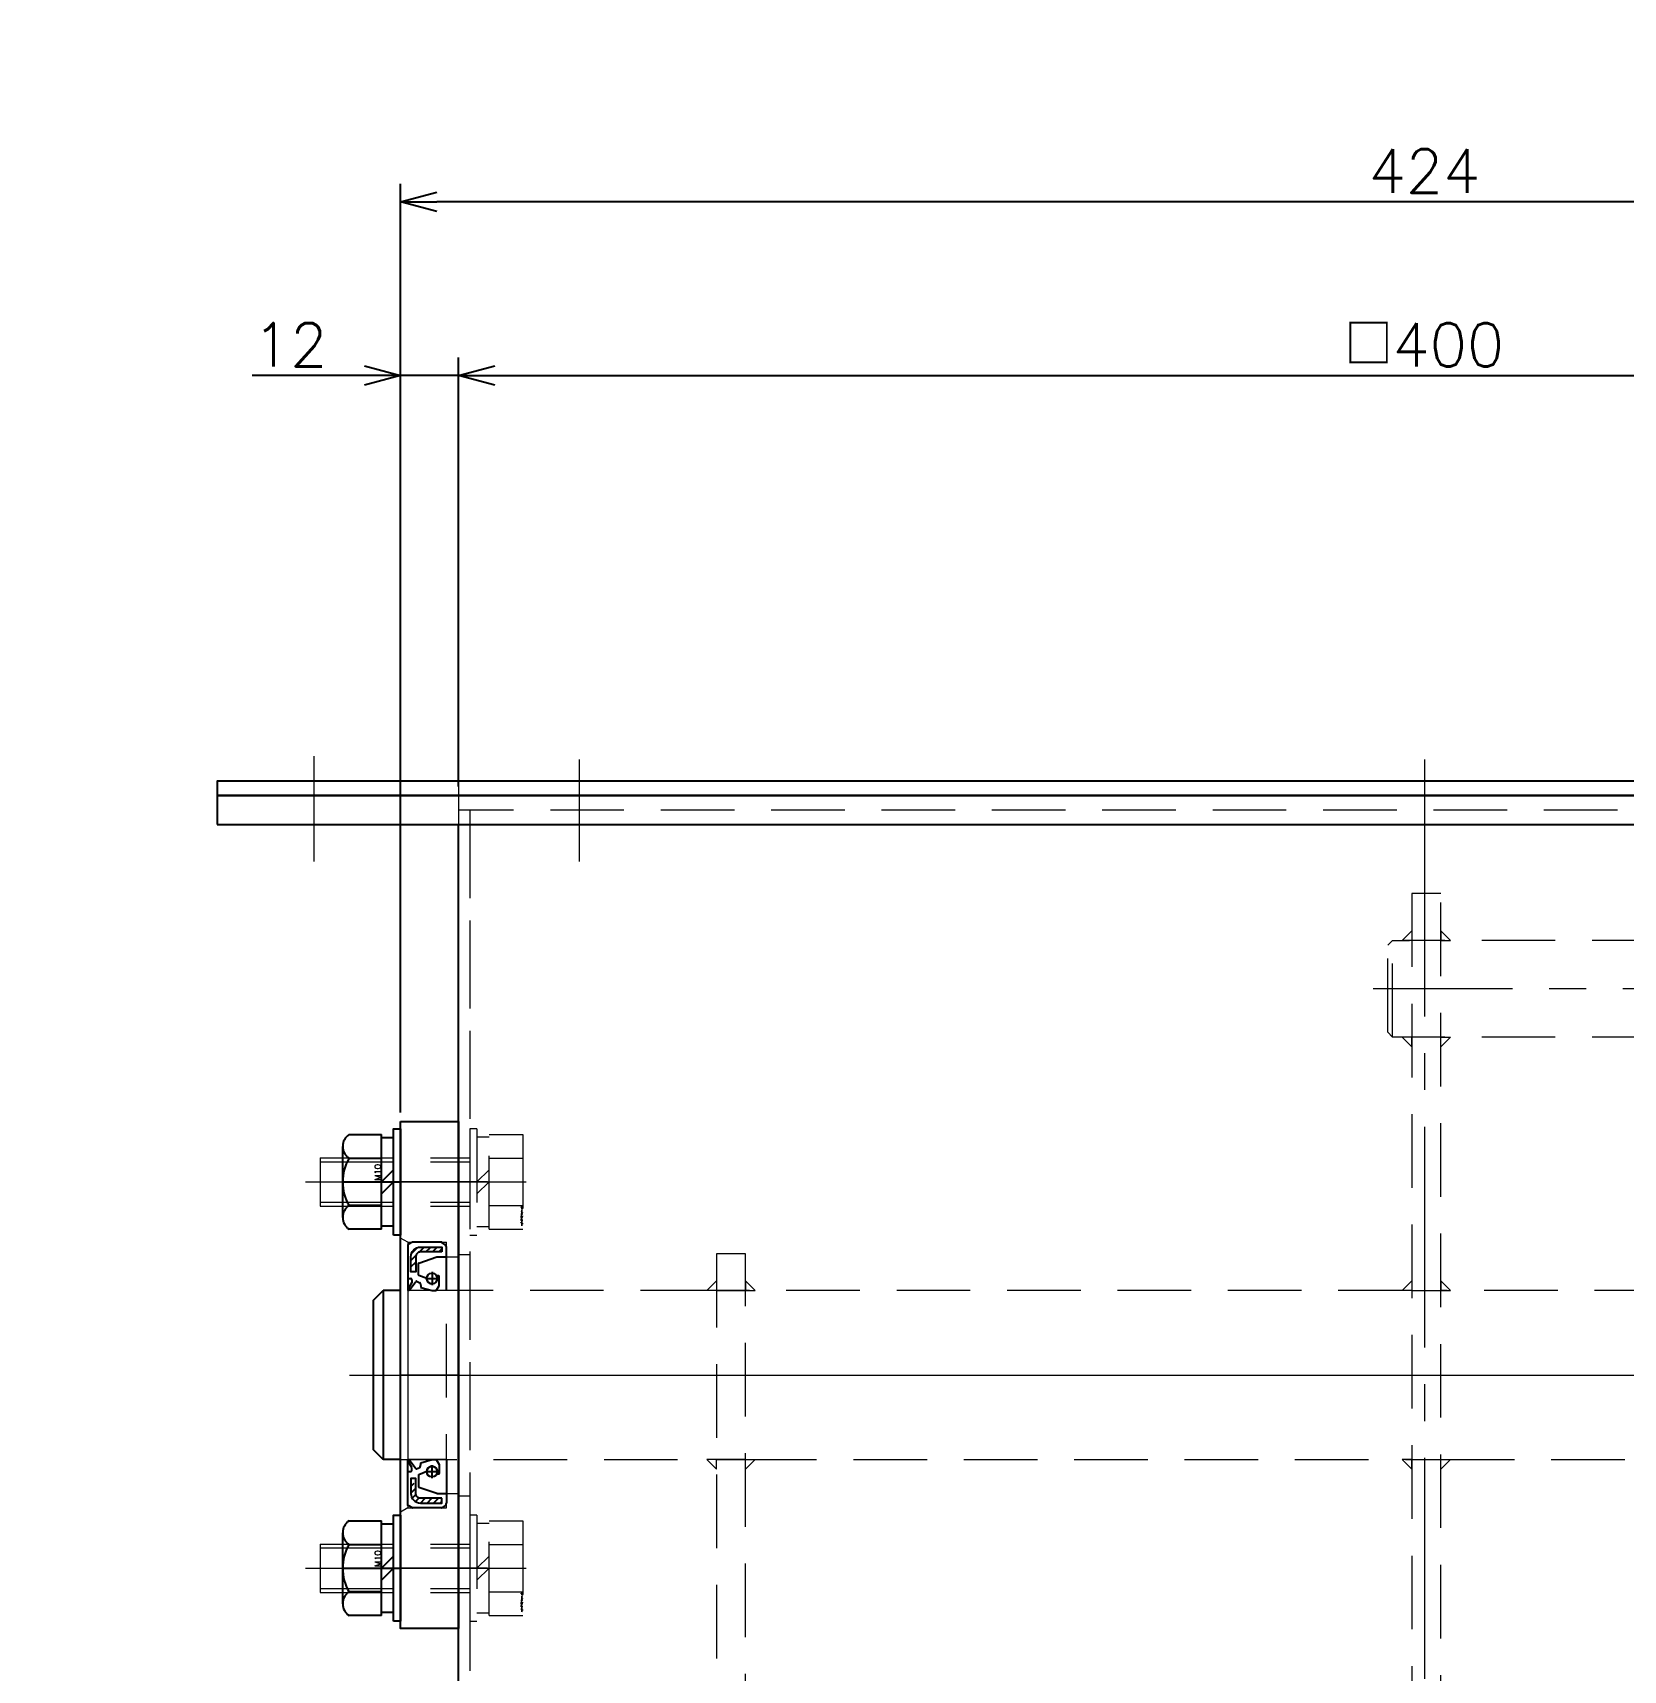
# Model space of a CAD drawing. Header units: millimetres. Extents: x 0 to 38884, y -3675 to 8056.
# Drawn here: x 9601.6 to 9930.9, y 1961.2 to 2300.4 of the extents above; entities that cross this region are included whole.
import ezdxf
from ezdxf import colors
from ezdxf.entities.mleader import LeaderData, LeaderLine
from ezdxf.enums import TextEntityAlignment as Align
from ezdxf.math import Vec2, Vec3

# ---------------------------------------------------------------- set-up
doc = ezdxf.new("R2010")
doc.units = ezdxf.units.MM
doc.header["$LTSCALE"] = 2.4
doc.header["$PDMODE"] = 99
doc.header["$PDSIZE"] = 1
doc.linetypes.add('CENTER2', pattern=[28.575, 19.05, -3.175, 3.175, -3.175])
doc.linetypes.add('HIDDEN', pattern=[9.525, 6.35, -3.175])
for name, color, linetype, lineweight in [('04_HIDDEN', 2, 'HIDDEN', 13), ('05_CENTER', 4, 'CENTER2', 13), ('08_DIM', 3, 'Continuous', 13)]:
    doc.layers.add(name, color=color, linetype=linetype, lineweight=lineweight)
doc.layers.add('10_DRAFT', color=8, linetype='Continuous', lineweight=0, plot=False)
doc.styles.add('KSS_TXT', font='txt.shx', dxfattribs={"bigfont": 'extfont2.shx'})
doc.styles.add('KSS_TXT_L', font='txt.shx', dxfattribs={"height": 3, "bigfont": 'extfont2.shx'})
doc.styles.get("Standard").update_dxf_attribs({"font": 'txt.shx', "bigfont": 'extfont2.shx'})
doc.dimstyles.new('KSS_DIM', dxfattribs={"dimscale": 2, "dimtxt": 3, "dimasz": 2.5, "dimexe": 1.25, "dimexo": 0.625, "dimtad": 1, "dimdsep": 46, "dimtxsty": 'KSS_TXT', "dimblk": 'OPEN30', "dimcen": 0, "dimazin": 2, "dimtfac": 0.75, "dimtmove": 0, "dimatfit": 3, "dimldrblk": 'OPEN30', "dimfxl": 1.25, "dimtolj": 1, "dimarcsym": 0})

# ---------------------------------------------------------------- blocks, each defined once
blk = doc.blocks.new('AM_BALLOON1')
at = {"transparency": 16777216}
blk.add_circle((0, 0), 5, dxfattribs=at)
blk.add_attdef('B_NUMBER', text='', height=3, dxfattribs=at).set_placement((0, 0), align=Align.MIDDLE_CENTER)
blk = doc.blocks.new('_OPEN')
at = {"color": 0, "linetype": 'ByBlock'}
for p, q in [((-1, 0.167), (0, 0)), ((0, 0), (-1, -0.167)), ((0, 0), (-1, 0))]:
    blk.add_line(p, q, dxfattribs=at)
blk = doc.blocks.new('A$C3FE560A5_1')
at = {"color": 3}
blk.add_lwpolyline([(-250, 0), (250, 0), (250, 3), (-250, 3)], close=True, dxfattribs=at)
at = {"layer": '04_HIDDEN', "color": 3}
blk.add_line((-200, 3), (-200, 0), dxfattribs=at)
at = {"layer": '05_CENTER'}
blk.add_line((-230, 8.2), (-230, -5.4), dxfattribs=at)
at = {"layer": '10_DRAFT'}
blk.add_line((0, 3), (0, 0), dxfattribs=at)
blk = doc.blocks.new('A$C505301D7_1')
at = {"color": 0}
blk.add_line((65, 0), (65, 324), dxfattribs=at)
blk.add_lwpolyline([(15, 324), (515, 324), (515, 330), (15, 330)], close=True, dxfattribs=at)
at = {"layer": '04_HIDDEN'}
for p, q in [((65, 330), (65, 324)), ((465, 327), (65, 327)), ((67.3, 327), (67.3, 0)), ((67.3, 324), (67.3, 0)), ((65, 235), (67.3, 235)), ((65, 185), (67.3, 185))]:
    blk.add_line(p, q, dxfattribs=at)
at = {"layer": '05_CENTER'}
for p, q in [((35, 337.47), (35, 316.35)), ((90, 337.47), (90, 316.35)), ((265, 337.47), (265, 317.35)), ((265, 330), (265, -20.15)), ((60.2, 250), (72.22, 250)), ((60.2, 170), (72.22, 170))]:
    blk.add_line(p, q, dxfattribs=at)
at = {"layer": '10_DRAFT'}
blk.add_line((65, 210), (465, 210), dxfattribs=at)
blk = doc.blocks.new('A$C5CF003DA_1')
blk.add_blockref('A$C505301D7_1', (0, 0))
blk = doc.blocks.new('_Open30')
at = {"color": 0, "linetype": 'ByBlock', "lineweight": -2}
for p, q in [((-1, 0.268), (0, 0)), ((0, 0), (-1, -0.268)), ((0, 0), (-1, 0))]:
    blk.add_line(p, q, dxfattribs=at)
blk = doc.blocks.new('*D366')
at = {"layer": '08_DIM', "color": 0, "lineweight": -2, "transparency": 16777216}
for p, q in [((9677.75, 2076.74), (9677.75, 2269.09)), ((10101.75, 2096.24), (10101.75, 2269.09)), ((10094.25, 2265.34), (9685.25, 2265.34))]:
    blk.add_line(p, q, dxfattribs=at)
at = {"layer": 'Defpoints', "color": 0, "transparency": 16777216}
for p in [(9677.75, 2265.34), (10101.75, 2094.37), (9677.75, 2074.87)]:
    blk.add_point(p, dxfattribs=at)
at = {"layer": '08_DIM', "color": 0, "lineweight": -2, "transparency": 16777216, "xscale": 7.5, "yscale": 7.5, "zscale": 7.5, "rotation": 180}
blk.add_blockref('_Open30', (9677.75, 2265.34), dxfattribs=at)
at = {"layer": '08_DIM', "color": 0, "lineweight": -2, "transparency": 16777216, "xscale": 7.5, "yscale": 7.5, "zscale": 7.5}
blk.add_blockref('_Open30', (10101.75, 2265.34), dxfattribs=at)
at = {"layer": '08_DIM', "color": 0, "transparency": 16777216, "insert": (9889.75, 2271.72), "char_height": 9, "attachment_point": 5, "style": 'KSS_TXT'}
blk.add_mtext('\\A1;424', dxfattribs=at)
blk = doc.blocks.new('*D369')
at = {"layer": '08_DIM', "color": 0, "lineweight": -2, "transparency": 16777216}
for p, q in [((9689.75, 2144.24), (9689.75, 2233.11)), ((10089.75, 2144.24), (10089.75, 2233.11)), ((9697.25, 2229.36), (10082.25, 2229.36))]:
    blk.add_line(p, q, dxfattribs=at)
at = {"layer": 'Defpoints', "color": 0, "transparency": 16777216}
for p in [(10089.75, 2229.36), (9689.75, 2142.37), (10089.75, 2142.37)]:
    blk.add_point(p, dxfattribs=at)
at = {"layer": '08_DIM', "color": 0, "lineweight": -2, "transparency": 16777216, "xscale": 7.5, "yscale": 7.5, "zscale": 7.5, "rotation": 180}
blk.add_blockref('_Open30', (9689.75, 2229.36), dxfattribs=at)
at = {"layer": '08_DIM', "color": 0, "lineweight": -2, "transparency": 16777216, "xscale": 7.5, "yscale": 7.5, "zscale": 7.5}
blk.add_blockref('_Open30', (10089.75, 2229.36), dxfattribs=at)
at = {"layer": '08_DIM', "color": 0, "transparency": 16777216, "insert": (9889.75, 2235.74), "char_height": 9, "attachment_point": 5, "style": 'KSS_TXT'}
blk.add_mtext('\\A1;□400', dxfattribs=at)
blk = doc.blocks.new('*D370')
at = {"layer": '08_DIM', "color": 0, "lineweight": -2, "transparency": 16777216}
for p, q in [((9677.75, 2076.74), (9677.75, 2233.11)), ((9689.75, 2144.24), (9689.75, 2233.11)), ((9670.25, 2229.36), (9647, 2229.36)), ((9689.75, 2229.36), (9677.75, 2229.36)), ((9697.25, 2229.36), (9704.75, 2229.36))]:
    blk.add_line(p, q, dxfattribs=at)
at = {"layer": 'Defpoints', "color": 0, "transparency": 16777216}
for p in [(9677.75, 2229.36), (9689.75, 2142.37), (9677.75, 2074.87)]:
    blk.add_point(p, dxfattribs=at)
at = {"layer": '08_DIM', "color": 0, "lineweight": -2, "transparency": 16777216, "xscale": 7.5, "yscale": 7.5, "zscale": 7.5}
blk.add_blockref('_Open30', (9677.75, 2229.36), dxfattribs=at)
at = {"layer": '08_DIM', "color": 0, "lineweight": -2, "transparency": 16777216, "xscale": 7.5, "yscale": 7.5, "zscale": 7.5, "rotation": 180}
blk.add_blockref('_Open30', (9689.75, 2229.36), dxfattribs=at)
at = {"layer": '08_DIM', "color": 0, "transparency": 16777216, "insert": (9654.87, 2235.74), "char_height": 9, "attachment_point": 5, "style": 'KSS_TXT'}
blk.add_mtext('\\A1;12', dxfattribs=at)
blk = doc.blocks.new('M10Nza_1_1_1')
at = {"color": 0}
for p, q in [((-9.8, 4), (-9.8, 10.69)), ((-7.35, 12), (7.35, 12)), ((-4.9, 4), (-4.9, 10.69)), ((4.9, 10.69), (4.9, 4)), ((9.8, 10.69), (9.8, 4)), ((-9.8, 4), (9.8, 4)), ((-9.2, 1.5), (-9.2, 4)), ((0, 1.5), (-2.5, 4)), ((0, 4), (2.5, 1.5)), ((9.2, 4), (9.2, 1.5))]:
    blk.add_line(p, q, dxfattribs=at)
at = {"color": 0, "linetype": 'CENTER2'}
blk.add_line((0, 12), (0, 0), dxfattribs=at)
at = {"color": 0}
blk.add_lwpolyline([(-11, 1.5), (11, 1.5), (11, 0), (-11, 0)], close=True, dxfattribs=at)
for centre, radius, start, end in [((-7.35, 9.06), 2.94, 33.626, 146.374), ((0, 2.2), 9.8, 60, 120), ((7.35, 9.06), 2.94, 33.626, 146.374)]:
    blk.add_arc(centre, radius, start, end, dxfattribs=at)
at = {"layer": '10_DRAFT', "style": 'KSS_TXT'}
blk.add_text('M10', height=1.25, dxfattribs=at).set_placement((0.26, 4.12))
blk = doc.blocks.new('A$C1A3C2C0C_1_1_1')
at = {"color": 0, "linetype": 'CENTER2'}
blk.add_line((0, -34), (0, 14), dxfattribs=at)
at = {"color": 0}
for p, q in [((-9.81, 11), (9.81, 11)), ((-9.81, 4), (-9.81, 11)), ((-4.91, 4), (-4.91, 11)), ((4.91, 4), (4.91, 11)), ((9.81, 4), (9.81, 11)), ((9.81, 4), (-9.81, 4)), ((-9.25, 4), (-9.25, 1.5)), ((0, 1.5), (-2.5, 4)), ((0, 4), (2.5, 1.5)), ((9.25, 1.5), (9.25, 4)), ((-11, 1.5), (11, 1.5)), ((-11, 1.5), (-11, 0)), ((11, 0), (11, 1.5)), ((-11, 0), (11, 0))]:
    blk.add_line(p, q, dxfattribs=at)
at = {"color": 0, "linetype": 'HIDDEN'}
for p, q in [((-5, -31), (-5, 0)), ((-4.19, -31), (-4.19, 0)), ((4.19, -31), (4.19, 0)), ((5, -31), (5, 0)), ((-5, -31), (5, -31))]:
    blk.add_line(p, q, dxfattribs=at)
at = {"layer": '10_DRAFT', "style": 'KSS_TXT_L'}
blk.add_text('BT-M10x35L,SW,PW', height=0.3, dxfattribs=at).set_placement((5.1, 10.66))
blk = doc.blocks.new('A$C31470147_1')
at = {"color": 0}
blk.add_lwpolyline([(0, 52.5), (12, 52.5), (12, -52.5), (0, -52.5)], close=True, dxfattribs=at)
at = {"layer": '04_HIDDEN'}
for p, q in [((1.5, 27.5), (0, 28.37)), ((9.5, -27.5), (9.5, 27.5)), ((9.5, 24.5), (12, 24.5)), ((9.5, -24.5), (12, -24.5)), ((1.5, -27.5), (0, -28.37))]:
    blk.add_line(p, q, dxfattribs=at)
for points in [[(1.5, 27.5), (9.5, 27.5)], [(1.5, -27.5), (9.5, -27.5)]]:
    blk.add_lwpolyline(points, dxfattribs=at)
at = {"layer": '05_CENTER'}
for p, q in [((18, 40), (-6, 40)), ((18, -40), (-6, -40))]:
    blk.add_line(p, q, dxfattribs=at)
at = {"layer": '10_DRAFT'}
for p, q in [((1.5, 27.5), (1.5, -27.5)), ((12, 0), (0, 0))]:
    blk.add_line(p, q, dxfattribs=at)
blk = doc.blocks.new('A$C115E53E3_1')
at = {"color": 0}
for p, q in [((-325, 89), (-324, 90)), ((-325, 71), (-325, 89)), ((-324, 70), (-324, 90)), ((-324, 90), (-320.5, 90)), ((-176, 90), (-314.5, 90)), ((-324, 70), (-325, 71)), ((-320.5, 70), (-324, 70)), ((-176, 70), (-314.5, 70)), ((-533, 17.5), (-533, -17.5))]:
    blk.add_line(p, q, dxfattribs=at)
for points in [[(-314, -100.25), (-314, 99.75), (-320, 99.75), (-320, -100.25)], [(-458, -100), (-458, 25.11), (-464, 25.11), (-464, -100)]]:
    blk.add_lwpolyline(points, close=True, dxfattribs=at)
at = {"color": 3}
for points in [[(-320, 90), (-322, 90), (-322, 90), (-320, 92)], [(-314, 90), (-312, 90), (-312, 90), (-314, 92)], [(-320, 70), (-322, 70), (-322, 70), (-320, 68)], [(-314, 70), (-312, 70), (-312, 70), (-314, 68)], [(-464, 17.5), (-466, 17.5), (-466, 17.5), (-464, 19.5)], [(-458, 17.5), (-456, 17.5), (-456, 17.5), (-458, 19.5)], [(-320, 17.5), (-322, 17.5), (-322, 17.5), (-320, 19.5)], [(-314, 17.5), (-312, 17.5), (-312, 17.5), (-314, 19.5)], [(-464, -17.5), (-466, -17.5), (-466, -17.5), (-464, -19.5)], [(-458, -17.5), (-456, -17.5), (-456, -17.5), (-458, -19.5)], [(-320, -17.5), (-322, -17.5), (-322, -17.5), (-320, -19.5)], [(-314, -17.5), (-312, -17.5), (-312, -17.5), (-314, -19.5)]]:
    blk.add_lwpolyline(points, close=True, dxfattribs=at)
at = {"color": 0}
for points in [[(-464.5, 17.5), (-533, 17.5), (-535, 15.5), (-535, -15.5), (-533, -17.5), (-464.5, -17.5)], [(-320, 17.5), (-458.5, 17.5)], [(-175.5, 17.5), (-314, 17.5)], [(-458.5, -17.5), (-320, -17.5)], [(-314, -17.5), (-175.5, -17.5)]]:
    blk.add_lwpolyline(points, dxfattribs=at)
at = {"layer": '04_HIDDEN'}
for p, q in [((-458, 17.5), (-464, 17.5)), ((-464, 17.5), (-458, 17.5)), ((-320, 17.5), (-314, 17.5)), ((-458, -17.5), (-464, -17.5)), ((-464, -17.5), (-458, -17.5)), ((-320, -17.5), (-314, -17.5))]:
    blk.add_line(p, q, dxfattribs=at)
for points in [[(-314, 90), (-320, 90)], [(-314, 70), (-320, 70)]]:
    blk.add_lwpolyline(points, dxfattribs=at)
at = {"layer": '05_CENTER'}
for p, q in [((-162, 80), (-328, 80)), ((-540, 0), (5, 0))]:
    blk.add_line(p, q, dxfattribs=at)
blk = doc.blocks.new('AE2081E0a_1')
h = blk.add_hatch()
h.set_pattern_fill('ANSI31', color=0, scale=0.3)
h.set_pattern_definition([(45, (-28499.78175, -6159.2461), (-0.67351921, 0.67351921), [])])
edge = h.paths.add_edge_path()
edge.add_line((0.61, 24.5), (0.61, 22.39))
edge.add_line((0.61, 22.39), (1.61, 22.39))
edge.add_line((1.61, 22.39), (1.61, 24.5))
edge.add_arc((2.61, 24.5), 1, 90, 180, ccw=False)
edge.add_line((2.61, 25.5), (7.05, 25.5))
edge.add_line((7.05, 25.5), (7.05, 26.5))
edge.add_line((7.05, 26.5), (2.61, 26.5))
edge.add_arc((2.61, 24.5), 2, 90, 180)
h = blk.add_hatch()
h.set_pattern_fill('ANSI31', color=0, scale=0.3)
h.set_pattern_definition([(45, (-28499.78175, -6156.2461), (-0.67351921, 0.67351921), [])])
edge = h.paths.add_edge_path()
edge.add_line((0.61, -24.5), (0.61, -22.39))
edge.add_line((0.61, -22.39), (1.61, -22.39))
edge.add_line((1.61, -22.39), (1.61, -24.5))
edge.add_arc((2.61, -24.5), 1, 180, 270)
edge.add_line((2.61, -25.5), (7.05, -25.5))
edge.add_line((7.05, -25.5), (7.05, -26.5))
edge.add_line((7.05, -26.5), (2.61, -26.5))
edge.add_arc((2.61, -24.5), 2, 180, 270, ccw=False)
at = {"color": 0}
for p, q in [((0.98, 27.49), (0.06, 27.03)), ((6.97, 27.5), (1.02, 27.5)), ((7.72, 27), (7.03, 27.48)), ((0, 26.94), (0, 20.1)), ((2.24, 23.19), (5.98, 24.49)), ((6.02, 24.5), (7.9, 24.5)), ((7.76, 27), (7.72, 27)), ((7.86, 26.71), (7.86, 26.9)), ((8, 26.5), (7.86, 26.71)), ((8, 24.6), (8, 26.5)), ((2.17, 20.74), (2.17, 23.1)), ((3.9, 20), (2.24, 20.65)), ((5, 21.38), (5, 18.63)), ((6.4, 20.52), (5.97, 20.52)), ((6.5, 18.54), (6.5, 20.42)), ((0.8, 19.17), (0, 17.78)), ((0, 17.78), (0.29, 17.5)), ((0.1, 20), (0.55, 20)), ((0.29, 17.5), (1.65, 19.38)), ((0.8, 19.75), (0.8, 19.17)), ((1.77, 19.42), (2.46, 19.13)), ((2.55, 19.03), (2.67, 18.49)), ((2.67, 18.49), (2.67, 18.16)), ((2.67, 18.16), (5, 17.5)), ((3.62, 20), (6.38, 20)), ((5, 17.5), (5.84, 17.5)), ((5.84, 17.5), (6.48, 18.49)), ((0, -17.78), (0.29, -17.5)), ((0.8, -19.17), (0, -17.78)), ((0, -26.94), (0, -20.1)), ((0.1, -20), (0.55, -20)), ((0.29, -17.5), (1.65, -19.38)), ((0.8, -19.75), (0.8, -19.17)), ((1.77, -19.42), (2.46, -19.13)), ((3.9, -20), (2.24, -20.65)), ((2.55, -19.03), (2.67, -18.49)), ((2.67, -18.16), (5, -17.5)), ((2.67, -18.49), (2.67, -18.16)), ((3.62, -20), (6.38, -20)), ((5, -17.5), (5.84, -17.5)), ((5, -21.38), (5, -18.63)), ((5.84, -17.5), (6.48, -18.49)), ((6.5, -18.54), (6.5, -20.42)), ((2.17, -20.74), (2.17, -23.1)), ((2.24, -23.19), (5.98, -24.49)), ((6.4, -20.52), (5.97, -20.52)), ((0.98, -27.49), (0.06, -27.03)), ((6.02, -24.5), (7.9, -24.5)), ((7.72, -27), (7.03, -27.48)), ((7.76, -27), (7.72, -27)), ((8, -26.5), (7.86, -26.71)), ((7.86, -26.71), (7.86, -26.9)), ((8, -24.6), (8, -26.5)), ((6.97, -27.5), (1.02, -27.5))]:
    blk.add_line(p, q, dxfattribs=at)
for points in [[(8, 17.5), (8, 24.6), (8, 26.5), (7.86, 26.71), (7.86, 26.9, 0.414214), (7.76, 27), (7.72, 27), (7.03, 27.48, 0.152216), (6.97, 27.5), (1.02, 27.5, 0.116434), (0.98, 27.49), (0.06, 27.03, 0.284079), (0, 26.94), (0, 20.1), (0, 17.5)], [(8, -17.5), (8, -24.6), (8, -26.5), (7.86, -26.71), (7.86, -26.9, -0.414214), (7.76, -27), (7.72, -27), (7.03, -27.48, -0.152216), (6.97, -27.5), (1.02, -27.5, -0.116434), (0.98, -27.49), (0.06, -27.03, -0.284079), (0, -26.94), (0, -20.1), (0, -17.5)]]:
    blk.add_lwpolyline(points, format="xyb", dxfattribs=at)
for points in [[(7.05, 25.5), (2.61, 25.5, 0.414214), (1.61, 24.5), (1.61, 21.39), (0.61, 21.39), (0.61, 24.5, -0.414214), (2.61, 26.5), (7.05, 26.5)], [(7.05, -25.5), (2.61, -25.5, -0.414214), (1.61, -24.5), (1.61, -21.39), (0.61, -21.39), (0.61, -24.5, 0.414214), (2.61, -26.5), (7.05, -26.5)]]:
    blk.add_lwpolyline(points, format="xyb", close=True, dxfattribs=at)
for centre in [(5, 20), (5, -20)]:
    blk.add_circle(centre, 1.1, dxfattribs=at)
for centre, radius, start, end in [((1.02, 27.4), 0.1, 90, 116.5651), ((6.97, 27.4), 0.1, 55.3804, 90), ((0.1, 26.94), 0.1, 116.5651, 180), ((6.02, 24.4), 0.1, 90, 109.2148), ((7.76, 26.9), 0.1, 0, 90), ((7.9, 24.6), 0.1, 270, 0), ((2.27, 23.1), 0.1, 109.2148, 180), ((2.27, 20.74), 0.1, 180, 248.6602), ((5, 20), 1.1, 180, 28.1885), ((6.4, 20.42), 0.1, 360, 90), ((0.1, 20.1), 0.1, 180, 270), ((0.55, 19.75), 0.25, 360, 90), ((1.73, 19.32), 0.1, 67.8846, 144.2185), ((2.4, 19), 0.15, 12.9875, 67.8846), ((6.4, 18.54), 0.1, 326.8702, 0), ((0.1, -20.1), 0.1, 90, 180), ((0.55, -19.75), 0.25, 270, 0), ((1.73, -19.32), 0.1, 215.7815, 292.1154), ((2.4, -19), 0.15, 292.1154, 347.0125), ((5, -20), 1.1, 331.8115, 180), ((6.4, -18.54), 0.1, 360, 33.1298), ((2.27, -20.74), 0.1, 111.3398, 180), ((2.27, -23.1), 0.1, 180, 250.7852), ((6.4, -20.42), 0.1, 270, 0), ((0.1, -26.94), 0.1, 180, 243.4349), ((6.02, -24.4), 0.1, 250.7852, 270), ((7.76, -26.9), 0.1, 270, 360), ((7.9, -24.6), 0.1, 360, 90), ((1.02, -27.4), 0.1, 243.4349, 270), ((6.97, -27.4), 0.1, 270, 304.6196)]:
    blk.add_arc(centre, radius, start, end, dxfattribs=at)
at = {"layer": '10_DRAFT'}
blk.add_line((0, 0), (8, 0), dxfattribs=at)
for points in [[(8, 17.5), (0, 17.5)], [(8, -17.5), (0, -17.5)]]:
    blk.add_lwpolyline(points, dxfattribs=at)
blk = doc.blocks.new('A$C74D71465_1')
for p, q in [((-417.6, 15.5), (-415.6, 17.5)), ((-412, 17.5), (-415.6, 17.5)), ((-415.6, 17.5), (-415.6, -17.5)), ((-417.6, -15.5), (-417.6, 15.5)), ((-415.6, -17.5), (-417.6, -15.5)), ((-412, -17.5), (-415.6, -17.5))]:
    blk.add_line(p, q)
at = {"rotation": 90}
for p in [(-412, 40), (-412, -40)]:
    blk.add_blockref('M10Nza_1_1_1', p, dxfattribs=at)
blk.add_blockref('A$C31470147_1', (-412, 0))
at = {"color": 4}
blk.add_blockref('AE2081E0a_1', (-410.5, 0), dxfattribs=at)
at = {"layer": '04_HIDDEN'}
blk.add_blockref('A$C115E53E3_1', (117.4, 0), dxfattribs=at)
at = {"layer": '04_HIDDEN', "rotation": 270}
for p in [(-397.7, 40), (-397.7, -40)]:
    blk.add_blockref('A$C1A3C2C0C_1_1_1', p, dxfattribs=at)

msp = doc.modelspace()

# ---------------------------------------------------------------- block references
for name, p in [('A$C3FE560A5_1', (9889.748, 2142.366)), ('A$C5CF003DA_1', (9624.748, 1812.366)), ('A$C74D71465_1', (10089.748, 2022.366))]:
    msp.add_blockref(name, p)

# ---------------------------------------------------------------- dimensions: what is measured, and where the dimension line sits
at = {"layer": '08_DIM'}
for base, p1, picture, middle in [((9677.748, 2265.3432), (10101.748, 2094.366), '*D366', (9889.748, 2271.7182)), ((9677.748, 2229.3635), (9689.748, 2142.366), '*D370', (9654.873, 2235.7385))]:
    dim = msp.add_linear_dim(base=base, p1=p1, p2=(9677.748, 2074.866), dimstyle='KSS_DIM', override={"dimscale": 3}, dxfattribs=at)
    dim.commit()
    dim.dimension.update_dxf_attribs({"geometry": picture, "text_midpoint": middle})
dim = msp.add_linear_dim(base=(10089.748, 2229.3635), p1=(9689.748, 2142.366), p2=(10089.748, 2142.366), text='□<>', dimstyle='KSS_DIM', override={"dimscale": 3}, dxfattribs=at)
dim.commit()
dim.dimension.update_dxf_attribs({"geometry": '*D369', "text_midpoint": (9889.748, 2235.7385)})

# ---------------------------------------------------------------- leaders
ml = msp.add_multileader_block('Standard', dxfattribs=at)
ml.set_content('AM_BALLOON1', color=256, scale=3)
ml.set_attribute('B_NUMBER', 'B', width=0)
ml.set_leader_properties(color=256, linetype='ByLayer', lineweight=-1)
ml.set_arrow_properties(name='OPEN')
ml.build(insert=Vec2(0, 0))
ml.multileader.update_dxf_attribs({"leader_type": 0, "has_dogleg": 0, "text_right_attachment_type": 6, "dogleg_length": 0, "arrow_head_size": 6, "scale": 3, "block_connection_type": 1})
ctx = ml.context
ctx.base_point, ctx.scale, ctx.char_height, ctx.arrow_head_size, ctx.landing_gap_size, ctx.plane_origin = Vec3(10430.3073, 2738.286), 3, 12, 6, 6, Vec3(10430.3073, 2738.286)
ctx.right_attachment, ctx.attachment_type = 6, 1
notes = []
notes.append((ctx, [(0, (0, 0, 0), (0, 0), (1, 0), 1, [])]))
ctx.block.insert = Vec3(10430.3073, 2738.286)
ml = msp.add_multileader_block('Standard', dxfattribs=at)
ml.set_content('AM_BALLOON1', color=256, scale=3)
ml.set_attribute('B_NUMBER', 'L', width=0)
ml.set_leader_properties(color=256, linetype='ByLayer', lineweight=-1)
ml.set_arrow_properties(name='OPEN')
ml.build(insert=Vec2(0, 0))
ml.multileader.update_dxf_attribs({"leader_type": 0, "has_dogleg": 0, "text_right_attachment_type": 6, "dogleg_length": 0, "arrow_head_size": 6, "scale": 3, "block_connection_type": 1})
ctx = ml.context
ctx.base_point, ctx.scale, ctx.char_height, ctx.arrow_head_size, ctx.landing_gap_size, ctx.plane_origin = Vec3(10446.325, 2647.0109), 3, 12, 6, 6, Vec3(10446.325, 2647.0109)
ctx.right_attachment, ctx.attachment_type = 6, 1
notes.append((ctx, [(0, (0, 0, 0), (0, 0), (1, 0), 1, [])]))
ctx.block.insert = Vec3(10446.325, 2647.0109)
ml = msp.add_multileader_block('Standard', dxfattribs=at)
ml.set_content('AM_BALLOON1', color=256, scale=3)
ml.set_attribute('B_NUMBER', 'I', width=0)
ml.set_leader_properties(color=256, linetype='ByLayer', lineweight=-1)
ml.set_arrow_properties(name='OPEN')
ml.build(insert=Vec2(0, 0))
ml.multileader.update_dxf_attribs({"leader_type": 0, "has_dogleg": 0, "text_right_attachment_type": 6, "dogleg_length": 0, "arrow_head_size": 6, "scale": 3, "block_connection_type": 1})
ctx = ml.context
ctx.base_point, ctx.scale, ctx.char_height, ctx.arrow_head_size, ctx.landing_gap_size, ctx.plane_origin = Vec3(10429.5372, 2608.367), 3, 12, 6, 6, Vec3(10429.5372, 2608.367)
ctx.right_attachment, ctx.attachment_type = 6, 1
notes.append((ctx, [(0, (0, 0, 0), (0, 0), (1, 0), 1, [])]))
ctx.block.insert = Vec3(10429.5372, 2608.367)
ml = msp.add_multileader_block('Standard', dxfattribs=at)
ml.set_content('AM_BALLOON1', color=256, scale=3)
ml.set_attribute('B_NUMBER', 'H', width=0)
ml.set_leader_properties(color=256, linetype='ByLayer', lineweight=-1)
ml.set_arrow_properties(name='OPEN')
ml.build(insert=Vec2(0, 0))
ml.multileader.update_dxf_attribs({"leader_type": 0, "has_dogleg": 0, "text_right_attachment_type": 6, "dogleg_length": 0, "arrow_head_size": 6, "scale": 3, "block_connection_type": 1})
ctx = ml.context
ctx.base_point, ctx.scale, ctx.char_height, ctx.arrow_head_size, ctx.landing_gap_size, ctx.plane_origin = Vec3(10445.8021, 2569.0443), 3, 12, 6, 6, Vec3(10445.8021, 2569.0443)
ctx.right_attachment, ctx.attachment_type = 6, 1
notes.append((ctx, [(0, (0, 0, 0), (0, 0), (1, 0), 1, [])]))
ctx.block.insert = Vec3(10445.8021, 2569.0443)
ml = msp.add_multileader_block('Standard', dxfattribs=at)
ml.set_content('AM_BALLOON1', color=256, scale=3)
ml.set_attribute('B_NUMBER', 'G', width=0)
ml.set_leader_properties(color=256, linetype='ByLayer', lineweight=-1)
ml.set_arrow_properties(name='OPEN')
ml.build(insert=Vec2(0, 0))
ml.multileader.update_dxf_attribs({"leader_type": 0, "has_dogleg": 0, "text_right_attachment_type": 6, "dogleg_length": 0, "arrow_head_size": 6, "scale": 3, "block_connection_type": 1})
ctx = ml.context
ctx.base_point, ctx.scale, ctx.char_height, ctx.arrow_head_size, ctx.landing_gap_size, ctx.plane_origin = Vec3(10453.2259, 2484.8045), 3, 12, 6, 6, Vec3(10453.2259, 2484.8045)
ctx.right_attachment, ctx.attachment_type = 6, 1
notes.append((ctx, [(0, (0, 0, 0), (0, 0), (1, 0), 1, [])]))
ctx.block.insert = Vec3(10453.2259, 2484.8045)
ml = msp.add_multileader_block('Standard', dxfattribs=at)
ml.set_content('AM_BALLOON1', color=256, scale=3)
ml.set_attribute('B_NUMBER', 'M', width=0)
ml.set_leader_properties(color=256, linetype='ByLayer', lineweight=-1)
ml.set_arrow_properties(name='OPEN')
ml.build(insert=Vec2(0, 0))
ml.multileader.update_dxf_attribs({"leader_type": 0, "has_dogleg": 0, "text_right_attachment_type": 6, "dogleg_length": 0, "arrow_head_size": 6, "scale": 3, "block_connection_type": 1})
ctx = ml.context
ctx.base_point, ctx.scale, ctx.char_height, ctx.arrow_head_size, ctx.landing_gap_size, ctx.plane_origin = Vec3(10331.1225, 2418.1205), 3, 12, 6, 6, Vec3(10327.6221, 2438.1106)
ctx.right_attachment, ctx.attachment_type = 6, 1
notes.append((ctx, [(0, (0, 0, 0), (0, 0), (1, 0), 1, [])]))
ctx.block.insert = Vec3(10331.1225, 2418.1205)
ml = msp.add_multileader_block('Standard', dxfattribs=at)
ml.set_content('AM_BALLOON1', color=256, scale=3)
ml.set_attribute('B_NUMBER', 'U', width=0)
ml.set_leader_properties(color=256, linetype='ByLayer', lineweight=-1)
ml.set_arrow_properties(name='OPEN')
ml.build(insert=Vec2(0, 0))
ml.multileader.update_dxf_attribs({"leader_type": 0, "has_dogleg": 0, "text_right_attachment_type": 6, "dogleg_length": 0, "arrow_head_size": 6, "scale": 3, "block_connection_type": 1})
ctx = ml.context
ctx.base_point, ctx.scale, ctx.char_height, ctx.arrow_head_size, ctx.landing_gap_size, ctx.plane_origin = Vec3(10338.3343, 2380.9736), 3, 12, 6, 6, Vec3(10334.834, 2400.9636)
ctx.right_attachment, ctx.attachment_type = 6, 1
notes.append((ctx, [(0, (0, 0, 0), (0, 0), (1, 0), 1, [])]))
ctx.block.insert = Vec3(10338.3343, 2380.9736)
ml = msp.add_multileader_block('Standard', dxfattribs=at)
ml.set_content('AM_BALLOON1', color=256, scale=3)
ml.set_attribute('B_NUMBER', 'C', width=0)
ml.set_leader_properties(color=256, linetype='ByLayer', lineweight=-1)
ml.set_arrow_properties(name='OPEN')
ml.build(insert=Vec2(0, 0))
ml.multileader.update_dxf_attribs({"leader_type": 0, "has_dogleg": 0, "text_right_attachment_type": 6, "dogleg_length": 0, "arrow_head_size": 6, "scale": 3, "block_connection_type": 1})
ctx = ml.context
ctx.base_point, ctx.scale, ctx.char_height, ctx.arrow_head_size, ctx.landing_gap_size, ctx.plane_origin = Vec3(13270.7925, 2153.6438), 3, 12, 6, 6, Vec3(13270.7925, 2153.6438)
ctx.right_attachment, ctx.attachment_type = 6, 1
notes.append((ctx, [(0, (0, 0, 0), (0, 0), (1, 0), 1, [])]))
ctx.block.insert = Vec3(13270.7925, 2153.6438)
for ctx, leaders in notes:
    for number, flags, end, landing, length, lines in leaders:
        leader = LeaderData()
        leader.index, (leader.has_last_leader_line, leader.has_dogleg_vector, leader.attachment_direction) = number, flags
        leader.last_leader_point, leader.dogleg_vector, leader.dogleg_length = Vec3(end), Vec3(landing), length
        for number, points, colour, breaks in lines:
            line = LeaderLine()
            line.index, line.vertices, line.color, line.breaks = number, Vec3.list(points), colors.encode_raw_color(colour), breaks
            leader.lines.append(line)
        ctx.leaders.append(leader)

doc.saveas('drawing.dxf')
